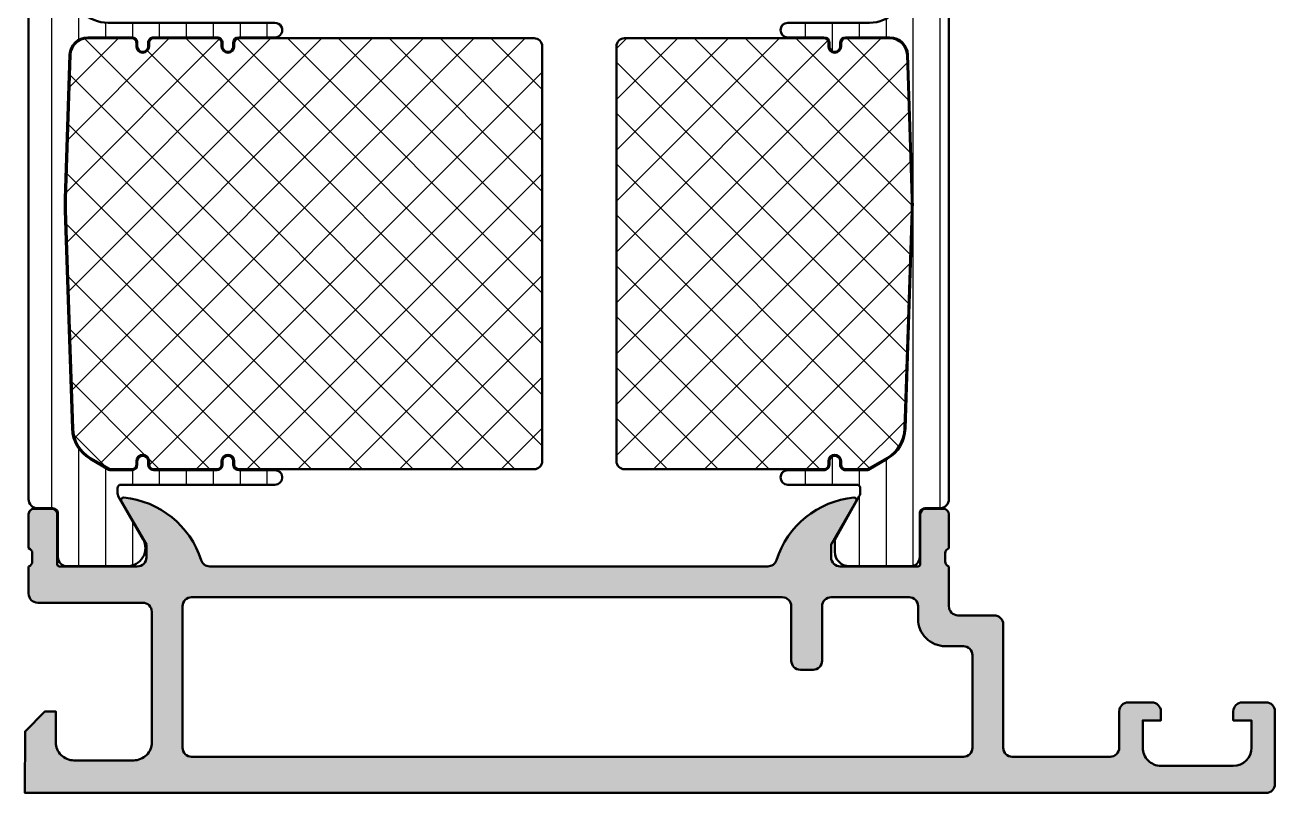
# Model space of a CAD drawing. Extents: x 0 to 69, y 0 to 75.
# Drawn here: x 0 to 69, y 0 to 42.4 of the extents above; entities that cross this region are included whole.
import ezdxf

# ---------------------------------------------------------------- set-up
doc = ezdxf.new("R2010")
doc.units = 0
for name, color, linetype, lineweight in [('0S-Alu contour', 7, 'Continuous', 50), ('0S-Alu hatch', 252, 'Continuous', 25), ('0S-Plastic contour', 254, 'Continuous', 50), ('0S-Plastic hatch', 253, 'Continuous', 25), ('0S-PT contour', 91, 'Continuous', 50), ('0S-PT hatch', 103, 'Continuous', 25)]:
    doc.layers.add(name, color=color, linetype=linetype, lineweight=lineweight)
pattern_1 = [(90, (0, 0), (-1.4859, 0), [])]
pattern_2 = [(135, (0, 0), (-1.403165018917055, -1.403165018917055), []), (225, (0, 0), (1.403165018917055, -1.403165018917055), [])]

# ---------------------------------------------------------------- blocks, each defined once
blk = doc.blocks.new('284167__3C049373_61AC_4934_AD2A_5902AD68F170___C91A66F4_90CA_4CFE_892F_2AD6D8AD9C02_')
at = {"layer": '0S-Plastic hatch'}
h = blk.add_hatch(dxfattribs=at)
h.set_pattern_fill('ANSI31', color=256, scale=0.4680000000000001, angle=45, style=0)
h.set_pattern_definition(pattern_1)
edge = h.paths.add_edge_path()
edge.add_line((0.2000045776371556, 48.79000299999975), (0.2000045776371838, 16.20999699999968))
edge.add_arc((0.700004577637184, 16.20999699999968), 0.5000000000000001, 180, 270.000000000008)
edge.add_line((0.700004577637254, 15.70999699999968), (1.520337250894727, 15.7099969999998))
edge.add_ellipse((1.520337250894727, 15.40999699999973), major_axis=(-0.3000000000000664, 0), ratio=1, start_angle=180, end_angle=270.0000000000001, ccw=False)
edge.add_line((1.820337250894795, 15.40999699999979), (1.820002621588628, 13.00999861706348))
edge.add_arc((2.319998599027314, 13.00999597743849), 0.4999959774456543, 179.9996975182267, 270.0003024811965)
edge.add_line((2.32000123865248, 12.5099999999998), (5.635163925468646, 12.5099999999998))
edge.add_arc((5.647041368548521, 13.50992946068472), 0.9999999999998763, 269.3194566383534, 389.9999965993499)
edge.add_line((6.513066802009121, 14.00992940928385), (5.166991860906831, 16.34139991764092))
edge.add_ellipse((5.600004577637201, 16.59139989194046), major_axis=(-0.4999999999999833, 0), ratio=1, start_angle=0, end_angle=29.99999659934292, ccw=False)
edge.add_line((5.100004577637219, 16.59139989194046), (5.100004577637189, 16.81001272907981))
edge.add_ellipse((5.300004577637164, 16.81001272907982), major_axis=(-0.1999999999999744, 0), ratio=1, start_angle=269.9999999999959, end_angle=360, ccw=False)
edge.add_line((5.300004577637178, 17.01001272907979), (13.80000457763721, 17.01001272907974))
edge.add_arc((13.80000457763722, 17.41001272907973), 0.3999999999999879, 269.999999999998, 449.9999999999979)
edge.add_line((13.80000457763723, 17.81001272907972), (11.80000457763729, 17.81001272907975))
edge.add_ellipse((11.8000045776373, 18.1100127290798), major_axis=(-0.3000000000000504, 0), ratio=1, start_angle=0, end_angle=89.99999999999773, ccw=False)
edge.add_line((11.50000457763725, 18.1100127290798), (11.50000457763717, 18.31001272907984))
edge.add_arc((11.2000045776372, 18.31001272907984), 0.2999999999999687, 0, 180)
edge.add_line((10.90000457763723, 18.31001272907984), (10.90000457763731, 18.11001272907994))
edge.add_ellipse((10.60000457763715, 18.11001272907986), major_axis=(-0.3000000000001677, 0), ratio=1, start_angle=90.0000000000133, end_angle=180, ccw=False)
edge.add_line((10.60000457763722, 17.81001272907969), (7.100004577637216, 17.81001272907978))
edge.add_ellipse((7.10000457763723, 18.1100127290798), major_axis=(-0.3000000000000256, 0), ratio=1, start_angle=0, end_angle=89.99999999999733, ccw=False)
edge.add_line((6.800004577637205, 18.1100127290798), (6.800004577637093, 18.31001272907984))
edge.add_arc((6.50000457763711, 18.31001272907984), 0.2999999999999829, 0, 180)
edge.add_line((6.200004577637127, 18.31001272907984), (6.200004577637212, 18.11001272907988))
edge.add_ellipse((5.900004577637186, 18.11001272907983), major_axis=(-0.3000000000000256, 0), ratio=1, start_angle=90.00000000000801, end_angle=180, ccw=False)
edge.add_line((5.900004577637228, 17.81001272907981), (4.73590296243678, 17.81001272907984))
edge.add_ellipse((4.735902962436801, 18.01001272871132), major_axis=(-0.1999999996314798, 0), ratio=1, start_angle=59.99999999999358, end_angle=89.99999999999392, ccw=False)
edge.add_line((4.635902962621042, 17.83680764827359), (3.599100479330315, 18.43540571210497))
edge.add_ellipse((4.59910031390134, 20.16745660626682), major_axis=(-1.999999992277227, 0), ratio=1, start_angle=1.7229977105125158, end_angle=60.00000534461259, ccw=False)
edge.add_line((2.600004577637219, 20.10732170492393), (2.205385147673249, 32.13201509160877))
edge.add_ellipse((12.20000457761251, 32.4600127290804), major_axis=(-9.999999999975326, 0), ratio=1, start_angle=-1.8796251589939743, end_angle=1.879625158997726, ccw=False)
edge.add_line((2.20538514767322, 32.78801036655142), (2.463159498991285, 40.72281249282709))
edge.add_ellipse((3.462621441987682, 40.69001272907989), major_axis=(-1.000000000000001, 0), ratio=1, start_angle=269.99999999999915, end_angle=358.12037484100546, ccw=False)
edge.add_line((3.462621441987697, 41.6900127290799), (5.900004577637237, 41.69001272907982))
edge.add_ellipse((5.900004577637244, 41.39001272907985), major_axis=(-0.2999999999999616, 0), ratio=1, start_angle=180, end_angle=270.00000000000136, ccw=False)
edge.add_line((6.200004577637209, 41.39001272907988), (6.200004577637185, 41.19001272907984))
edge.add_arc((6.500004577637167, 41.19001272907982), 0.2999999999999829, 180, 360)
edge.add_line((6.80000457763715, 41.19001272907981), (6.80000457763715, 41.39001272907981))
edge.add_ellipse((7.10000457763709, 41.39001272907982), major_axis=(-0.2999999999999403, 0), ratio=1, start_angle=269.9999999999971, end_angle=360, ccw=False)
edge.add_line((7.100004577637105, 41.69001272907976), (10.60000457763736, 41.69001272907983))
edge.add_ellipse((10.60000457763737, 41.3900127290799), major_axis=(-0.299999999999919, 0), ratio=1, start_angle=180, end_angle=270.0000000000017, ccw=False)
edge.add_line((10.90000457763729, 41.39001272907992), (10.9000045776372, 41.19001272907979))
edge.add_arc((11.2000045776372, 41.19001272907982), 0.2999999999999989, 180, 360)
edge.add_line((11.5000045776372, 41.19001272907984), (11.50000457763725, 41.39001272907982))
edge.add_ellipse((11.80000457763723, 41.39001272907985), major_axis=(-0.2999999999999829, 0), ratio=1, start_angle=270.0000000000048, end_angle=360, ccw=False)
edge.add_line((11.80000457763721, 41.69001272907983), (13.80000457763721, 41.69001272907982))
edge.add_arc((13.80000457763721, 42.0900127290798), 0.3999999999999844, 270, 450.0000000000002)
edge.add_line((13.80000457763721, 42.49001272907978), (4.587865989936871, 42.49001272907974))
edge.add_ellipse((4.58786598993684, 44.49001272907976), major_axis=(-2.000000000000021, 0), ratio=1, start_angle=-1.8796251589948838, end_angle=90.0000000000008, ccw=False)
edge.add_line((2.588942103944028, 44.55561225657414), (2.600004577637161, 44.89270375323544))
edge.add_ellipse((4.599100321620618, 44.83256885166043), major_axis=(-2.000000000000051, 0), ratio=1, start_angle=299.9999946553889, end_angle=358.2770022894899, ccw=False)
edge.add_line((3.599100483188133, 46.5646197525104), (4.600004496853426, 47.1424918255763))
edge.add_arc((4.100004577637124, 48.00851727600126), 1.000000000000034, 299.9999946553925, 360)
edge.add_line((5.100004577637158, 48.00851727600129), (5.100004577637222, 48.40860010805913))
edge.add_ellipse((5.600004577637204, 48.40860010805906), major_axis=(-0.4999999999999823, 0), ratio=1, start_angle=330.00000340065606, end_angle=360, ccw=False)
edge.add_line((5.166991860906839, 48.6586000823586), (6.513066802009236, 50.9900705907157))
edge.add_arc((5.647041368548624, 51.49007053931486), 0.9999999999999021, 330.0000034006489, 450.6805433616455)
edge.add_line((5.635163925468765, 52.48999999999981), (2.32000123865236, 52.48999999999981))
edge.add_arc((2.319998599027201, 51.990004022561), 0.4999959774457751, 89.99969751880425, 180.0003024817733)
edge.add_line((1.820002621588393, 51.990001382936), (1.82033725089468, 49.59000299999976))
edge.add_ellipse((1.520337250894661, 49.59000299999977), major_axis=(-0.3000000000000196, 0), ratio=1, start_angle=90.00000000001342, end_angle=180, ccw=False)
edge.add_line((1.520337250894731, 49.29000299999975), (0.7000045776371513, 49.29000299999975))
edge.add_arc((0.7000045776371533, 48.79000299999975), 0.5, 90.00000000000021, 180)
at = {"layer": '0S-Plastic contour', "color": 7}
for points in [[(5.635163925468765, 52.48999999999981), (2.32000123865236, 52.48999999999981)], [(1.820002621588393, 51.990001382936), (1.82033725089468, 49.59000299999976)], [(5.166991860906839, 48.6586000823586), (6.513066802009236, 50.9900705907157)], [(1.520337250894731, 49.29000299999975), (0.7000045776371513, 49.29000299999975)], [(0.2000045776371556, 48.79000299999975), (0.2000045776371838, 16.20999699999968)], [(5.100004577637158, 48.00851727600129), (5.100004577637222, 48.40860010805913)], [(3.599100483188133, 46.5646197525104), (4.600004496853426, 47.1424918255763)], [(2.588942103944028, 44.55561225657414), (2.600004577637161, 44.89270375323544)], [(13.80000457763721, 42.49001272907978), (4.587865989936871, 42.49001272907974)], [(3.462621441987697, 41.6900127290799), (5.900004577637237, 41.69001272907982)], [(7.100004577637105, 41.69001272907976), (10.60000457763736, 41.69001272907983)], [(11.80000457763721, 41.69001272907983), (13.80000457763721, 41.69001272907982)], [(2.20538514767322, 32.78801036655142), (2.463159498991285, 40.72281249282709)], [(6.200004577637209, 41.39001272907988), (6.200004577637185, 41.19001272907984)], [(6.80000457763715, 41.19001272907981), (6.80000457763715, 41.39001272907981)], [(10.90000457763729, 41.39001272907992), (10.9000045776372, 41.19001272907979)], [(11.5000045776372, 41.19001272907984), (11.50000457763725, 41.39001272907982)], [(2.600004577637219, 20.10732170492393), (2.205385147673249, 32.13201509160877)], [(4.635902962621042, 17.83680764827359), (3.599100479330315, 18.43540571210497)], [(6.200004577637127, 18.31001272907984), (6.200004577637212, 18.11001272907988)], [(6.800004577637205, 18.1100127290798), (6.800004577637093, 18.31001272907984)], [(10.90000457763723, 18.31001272907984), (10.90000457763731, 18.11001272907994)], [(11.50000457763725, 18.1100127290798), (11.50000457763717, 18.31001272907984)], [(5.900004577637228, 17.81001272907981), (4.73590296243678, 17.81001272907984)], [(10.60000457763722, 17.81001272907969), (7.100004577637216, 17.81001272907978)], [(13.80000457763723, 17.81001272907972), (11.80000457763729, 17.81001272907975)], [(5.100004577637219, 16.59139989194046), (5.100004577637189, 16.81001272907981)], [(5.300004577637178, 17.01001272907979), (13.80000457763721, 17.01001272907974)], [(6.513066802009121, 14.00992940928385), (5.166991860906831, 16.34139991764092)], [(0.700004577637254, 15.70999699999968), (1.520337250894727, 15.7099969999998)], [(1.820337250894795, 15.40999699999979), (1.820002621588628, 13.00999861706348)], [(2.32000123865248, 12.5099999999998), (5.635163925468646, 12.5099999999998)]]:
    blk.add_lwpolyline(points, dxfattribs=at)
for centre, radius, start, end in [((2.319998599027201, 51.990004022561), 0.4999959774457751, 89.99969751880425, 180.0003024817733), ((5.647041368548624, 51.49007053931486), 0.9999999999999021, 330.0000034006489, 90.68054336164558), ((0.7000045776371533, 48.79000299999975), 0.5, 90.00000000000021, 180), ((4.100004577637124, 48.00851727600126), 1.000000000000034, 299.9999946553925, 0), ((13.80000457763721, 42.0900127290798), 0.3999999999999844, 270, 90.00000000000026), ((6.500004577637167, 41.19001272907982), 0.2999999999999829, 180, 0), ((11.2000045776372, 41.19001272907982), 0.2999999999999989, 180, 0), ((6.50000457763711, 18.31001272907984), 0.2999999999999829, 0, 180), ((11.2000045776372, 18.31001272907984), 0.2999999999999687, 0, 180), ((13.80000457763722, 17.41001272907973), 0.3999999999999879, 269.999999999998, 89.99999999999797), ((0.700004577637184, 16.20999699999968), 0.5000000000000001, 180, 270.000000000008), ((5.647041368548521, 13.50992946068472), 0.9999999999998763, 269.3194566383534, 29.9999965993499), ((2.319998599027314, 13.00999597743849), 0.4999959774456543, 179.9996975182267, 270.0003024811965)]:
    blk.add_arc(centre, radius, start, end, dxfattribs=at)
at = {"layer": '0S-Plastic contour', "color": 7, "extrusion": (0, 0, -1)}
for centre, radius, start, end in [((-1.520337250894661, 49.59000299999977), 0.3000000000000196, 180, 269.9999999999866), ((-5.600004577637204, 48.40860010805906), 0.4999999999999823, 0, 29.99999659934392), ((-4.599100321620618, 44.83256885166043), 2.000000000000051, 1.722997710510139, 60.00000534461111), ((-4.58786598993684, 44.49001272907976), 2.000000000000021, 269.9999999999992, 1.879625158994947), ((-3.462621441987682, 40.69001272907989), 1.000000000000001, 1.879625158994559, 90.00000000000087), ((-5.900004577637244, 41.39001272907985), 0.2999999999999616, 89.99999999999864, 180), ((-7.10000457763709, 41.39001272907982), 0.2999999999999403, 0, 90.00000000000288), ((-10.60000457763737, 41.3900127290799), 0.299999999999919, 89.99999999999831, 180), ((-11.80000457763723, 41.39001272907985), 0.2999999999999829, 0, 89.99999999999525), ((-12.20000457761251, 32.4600127290804), 9.999999999975326, 358.1203748410023, 1.879625158993977), ((-4.59910031390134, 20.16745660626682), 1.999999992277227, 299.9999946553874, 358.2770022894875), ((-5.900004577637186, 18.11001272907983), 0.3000000000000256, 180, 269.999999999992), ((-7.10000457763723, 18.1100127290798), 0.3000000000000256, 270.0000000000027, 0), ((-10.60000457763715, 18.11001272907986), 0.3000000000001677, 180, 269.9999999999867), ((-11.8000045776373, 18.1100127290798), 0.3000000000000504, 270.0000000000023, 0), ((-4.735902962436801, 18.01001272871132), 0.1999999996314798, 270.0000000000061, 300.0000000000064), ((-5.300004577637164, 16.81001272907982), 0.1999999999999744, 0, 90.00000000000406), ((-5.600004577637201, 16.59139989194046), 0.4999999999999833, 330.0000034006571, 0), ((-1.520337250894727, 15.40999699999973), 0.3000000000000664, 89.99999999999987, 180)]:
    blk.add_arc(centre, radius, start, end, dxfattribs=at)
blk = doc.blocks.new('284167__F318C2E2_E092_4D3B_97AC_A790A13AD1BC___90CBD016_C0DB_44B7_853C_6394FDBAF45C_')
at = {"layer": '0S-Plastic hatch'}
h = blk.add_hatch(dxfattribs=at)
h.set_pattern_fill('ANSI31', color=256, scale=0.4680000000000001, angle=45, style=0)
h.set_pattern_definition(pattern_1)
edge = h.paths.add_edge_path()
edge.add_line((50.99996185528681, 48.79002845815957), (50.99996185528674, 16.20999699999967))
edge.add_ellipse((50.4999618552868, 16.20999699999966), major_axis=(-0.4999999999999361, 0), ratio=1, start_angle=89.99999999999591, end_angle=180, ccw=False)
edge.add_line((50.49996185528677, 15.70999699999973), (49.68963052482298, 15.70999699999975))
edge.add_arc((49.68963052482298, 15.40999699999975), 0.3, 89.99999999999864, 180.0079246230968)
edge.add_line((49.38963052769246, 15.4099555067704), (49.38996245605103, 13.01008188446196))
edge.add_ellipse((48.88996246083351, 13.0100127290797), major_axis=(-0.4999999999999886, 0), ratio=1, start_angle=90.0000000000008, end_angle=180.0079246230969, ccw=False)
edge.add_line((48.88996246083351, 12.51001272907972), (45.49996185528681, 12.51001272907966))
edge.add_ellipse((45.49996185528683, 13.31001272907971), major_axis=(-0.8000000000000576, 0), ratio=1, start_angle=0, end_angle=89.99999999999852, ccw=False)
edge.add_line((44.69996185528677, 13.31001272907971), (44.69996185528674, 13.96001272907979))
edge.add_line((44.69996185528674, 13.96001272907979), (46.04727170879267, 16.37258356831021))
edge.add_arc((45.60996185477887, 16.61498837867966), 0.5000000005078241, 330.9999999999887, 360)
edge.add_line((46.10996185528669, 16.61498837867956), (46.10996185528676, 16.81001272907978))
edge.add_arc((45.9099618552868, 16.81001272907978), 0.1999999999999602, 0, 90.00000000000813)
edge.add_line((45.90996185528676, 17.01001272907974), (42.09996185528675, 17.01001272907968))
edge.add_ellipse((42.09996185528673, 17.41001272907969), major_axis=(-0.4000000000000057, 0), ratio=1, start_angle=-89.99999999999801, end_angle=90.00000000000199, ccw=False)
edge.add_line((42.09996185528675, 17.81001272907969), (44.09996185528675, 17.81001272907972))
edge.add_arc((44.09996185528679, 18.1100127290797), 0.3000000000000043, 269.9999999999919, 360)
edge.add_line((44.3999618552868, 18.1100127290797), (44.39996185528679, 18.31001272907975))
edge.add_ellipse((44.6999618552868, 18.31001272907976), major_axis=(-0.3000000000000114, 0), ratio=1, start_angle=180, end_angle=360, ccw=False)
edge.add_line((44.99996185528681, 18.31001272907975), (44.99996185528675, 18.1100127290797))
edge.add_arc((45.29996185528673, 18.11001272907973), 0.2999999999999829, 180, 270.0000000000054)
edge.add_line((45.29996185528676, 17.81001272907975), (46.46406347048705, 17.81001272907975))
edge.add_arc((46.46406347048703, 18.01001272871123), 0.1999999996314743, 270.0000000000041, 300.0000000000043)
edge.add_line((46.56406347030278, 17.8368076482735), (47.60086595359365, 18.43540571210497))
edge.add_arc((46.60086611902261, 20.16745660626679), 1.99999999227721, 299.9999946553879, 358.2770022894884)
edge.add_line((48.59996185528672, 20.10732170492393), (48.99458128525068, 32.13201509160767))
edge.add_arc((38.99996185528499, 32.46001272908028), 10.00000000000177, 358.1203748410016, 361.8796251589934)
edge.add_line((48.99458128525072, 32.78801036655202), (48.73680693393268, 40.72281249282701))
edge.add_arc((47.73734499093627, 40.69001272907978), 1.000000000000027, 1.87962515899611, 90.0000000000016)
edge.add_line((47.73734499093623, 41.69001272907982), (45.29996185528671, 41.69001272907975))
edge.add_arc((45.29996185528671, 41.39001272907981), 0.2999999999999545, 90, 180)
edge.add_line((44.99996185528675, 41.39001272907981), (44.99996185528675, 41.19001272907976))
edge.add_ellipse((44.69996185528677, 41.19001272907975), major_axis=(-0.2999999999999829, 0), ratio=1, start_angle=0, end_angle=180, ccw=False)
edge.add_line((44.39996185528679, 41.19001272907975), (44.39996185528679, 41.39001272907974))
edge.add_arc((44.09996185528682, 41.39001272907976), 0.2999999999999687, 0, 89.99999999999729)
edge.add_line((44.09996185528683, 41.69001272907973), (42.09996185528675, 41.69001272907977))
edge.add_ellipse((42.09996185528674, 42.09001272907975), major_axis=(-0.3999999999999772, 0), ratio=1, start_angle=-89.99999999999898, end_angle=90.00000000000102, ccw=False)
edge.add_line((42.09996185528675, 42.49001272907973), (46.61210044298712, 42.49001272907967))
edge.add_arc((46.61210044298712, 44.49001272907966), 1.999999999999992, 270, 361.8796251589957)
edge.add_line((48.61102432897991, 44.55561225657408), (48.59996185528675, 44.89270375323545))
edge.add_arc((46.6008661113033, 44.83256885166039), 2.000000000000035, 1.722997710511408, 60.00000534461239)
edge.add_line((47.60086594973574, 46.56461975251037), (46.6099619360706, 47.14249182557621))
edge.add_ellipse((47.1099618552868, 48.00851727600122), major_axis=(-1.000000000000017, 0), ratio=1, start_angle=0, end_angle=60.000005344614124, ccw=False)
edge.add_line((46.10996185528677, 48.00851727600123), (46.10996185528672, 48.38503707957972))
edge.add_arc((45.60996185516514, 48.38503707957975), 0.5000000001215765, 0, 28.99999999999719)
edge.add_line((46.04727170884118, 48.62744188976183), (44.69996185528671, 51.04001272907986))
edge.add_line((44.69996185528671, 51.04001272907986), (44.69996185528674, 51.69001272907976))
edge.add_ellipse((45.49996185528669, 51.69001272907971), major_axis=(-0.7999999999999546, 0), ratio=1, start_angle=269.99999999999795, end_angle=360, ccw=False)
edge.add_line((45.49996185528672, 52.49001272907968), (48.88996246561596, 52.4900127290797))
edge.add_ellipse((48.88996246561596, 51.99001272907969), major_axis=(-0.5000000000000142, 0), ratio=1, start_angle=179.9920752627074, end_angle=269.9999999999992, ccw=False)
edge.add_line((49.38996246083337, 51.98994357270104), (49.38963052769254, 49.59006995198676))
edge.add_arc((49.68963052482298, 49.59002845815957), 0.2999999999999999, 179.9920752627072, 270)
edge.add_line((49.68963052482298, 49.29002845815958), (50.49996185528681, 49.29002845815958))
edge.add_ellipse((50.49996185528681, 48.79002845815957), major_axis=(-0.5, 0), ratio=1, start_angle=180, end_angle=270, ccw=False)
at = {"layer": '0S-Plastic contour', "color": 7}
for points in [[(45.49996185528672, 52.49001272907968), (48.88996246561596, 52.4900127290797)], [(49.38996246083337, 51.98994357270104), (49.38963052769254, 49.59006995198676)], [(46.04727170884118, 48.62744188976183), (44.69996185528671, 51.04001272907986), (44.69996185528674, 51.69001272907976)], [(49.68963052482298, 49.29002845815958), (50.49996185528681, 49.29002845815958)], [(46.10996185528677, 48.00851727600123), (46.10996185528672, 48.38503707957972)], [(50.99996185528681, 48.79002845815957), (50.99996185528674, 16.20999699999967)], [(47.60086594973574, 46.56461975251037), (46.6099619360706, 47.14249182557621)], [(48.61102432897991, 44.55561225657408), (48.59996185528675, 44.89270375323545)], [(42.09996185528675, 42.49001272907973), (46.61210044298712, 42.49001272907967)], [(44.09996185528683, 41.69001272907973), (42.09996185528675, 41.69001272907977)], [(47.73734499093623, 41.69001272907982), (45.29996185528671, 41.69001272907975)], [(44.39996185528679, 41.19001272907975), (44.39996185528679, 41.39001272907974)], [(44.99996185528675, 41.39001272907981), (44.99996185528675, 41.19001272907976)], [(48.99458128525072, 32.78801036655202), (48.73680693393268, 40.72281249282701)], [(48.59996185528672, 20.10732170492393), (48.99458128525068, 32.13201509160767)], [(44.3999618552868, 18.1100127290797), (44.39996185528679, 18.31001272907975)], [(44.99996185528681, 18.31001272907975), (44.99996185528675, 18.1100127290797)], [(46.56406347030278, 17.8368076482735), (47.60086595359365, 18.43540571210497)], [(42.09996185528675, 17.81001272907969), (44.09996185528675, 17.81001272907972)], [(45.29996185528676, 17.81001272907975), (46.46406347048705, 17.81001272907975)], [(45.90996185528676, 17.01001272907974), (42.09996185528675, 17.01001272907968)], [(46.10996185528669, 16.61498837867956), (46.10996185528676, 16.81001272907978)], [(44.69996185528677, 13.31001272907971), (44.69996185528674, 13.96001272907979), (46.04727170879267, 16.37258356831021)], [(49.38963052769246, 15.4099555067704), (49.38996245605103, 13.01008188446196)], [(50.49996185528677, 15.70999699999973), (49.68963052482298, 15.70999699999975)], [(48.88996246083351, 12.51001272907972), (45.49996185528681, 12.51001272907966)]]:
    blk.add_lwpolyline(points, dxfattribs=at)
at = {"layer": '0S-Plastic contour', "color": 7, "extrusion": (0, 0, -1)}
for centre, radius, start, end in [((-45.49996185528669, 51.69001272907971), 0.7999999999999546, 0, 90.00000000000205), ((-48.88996246561596, 51.99001272907969), 0.5000000000000142, 90.00000000000081, 180.0079247372927), ((-50.49996185528681, 48.79002845815957), 0.5, 90, 180), ((-47.1099618552868, 48.00851727600122), 1.000000000000017, 299.999994655386, 0), ((-42.09996185528674, 42.09001272907975), 0.3999999999999772, 269.999999999999, 89.99999999999898), ((-44.69996185528677, 41.19001272907975), 0.2999999999999829, 180, 0), ((-44.6999618552868, 18.31001272907976), 0.3000000000000114, 0, 180), ((-42.09996185528673, 17.41001272907969), 0.4000000000000057, 269.999999999998, 89.99999999999797), ((-50.4999618552868, 16.20999699999966), 0.4999999999999361, 180, 270.0000000000041), ((-45.49996185528683, 13.31001272907971), 0.8000000000000576, 270.0000000000015, 0), ((-48.88996246083351, 13.0100127290797), 0.4999999999999886, 179.9920753769031, 269.9999999999992)]:
    blk.add_arc(centre, radius, start, end, dxfattribs=at)
at = {"layer": '0S-Plastic contour', "color": 7}
for centre, radius, start, end in [((49.68963052482298, 49.59002845815957), 0.2999999999999999, 179.9920752627072, 270), ((45.60996185516514, 48.38503707957975), 0.5000000001215765, 0, 28.99999999999719), ((46.6008661113033, 44.83256885166039), 2.000000000000035, 1.722997710511408, 60.00000534461239), ((46.61210044298712, 44.49001272907966), 1.999999999999992, 270, 1.879625158995722), ((44.09996185528682, 41.39001272907976), 0.2999999999999687, 0, 89.99999999999729), ((45.29996185528671, 41.39001272907981), 0.2999999999999545, 90, 180), ((47.73734499093627, 40.69001272907978), 1.000000000000027, 1.87962515899611, 90.0000000000016), ((38.99996185528499, 32.46001272908028), 10.00000000000177, 358.1203748410016, 1.879625158993395), ((46.60086611902261, 20.16745660626679), 1.99999999227721, 299.9999946553879, 358.2770022894884), ((44.09996185528679, 18.1100127290797), 0.3000000000000043, 269.9999999999919, 0), ((45.29996185528673, 18.11001272907973), 0.2999999999999829, 180, 270.0000000000054), ((46.46406347048703, 18.01001272871123), 0.1999999996314743, 270.0000000000041, 300.0000000000043), ((45.9099618552868, 16.81001272907978), 0.1999999999999602, 0, 90.00000000000813), ((45.60996185477887, 16.61498837867966), 0.5000000005078241, 330.9999999999887, 0), ((49.68963052482298, 15.40999699999975), 0.3, 89.99999999999864, 180.0079246230968)]:
    blk.add_arc(centre, radius, start, end, dxfattribs=at)
blk = doc.blocks.new('376570__754C6797_3AC1_49F8_83B8_34D552EDBEBE_')
at = {"layer": '0S-PT hatch'}
h = blk.add_hatch(dxfattribs=at)
h.set_pattern_fill('ANSI37', color=256, scale=0.625, angle=90, style=0)
h.set_pattern_definition(pattern_2)
edge = h.paths.add_edge_path()
edge.add_line((32.6499618552868, 41.19001272907975), (32.64996185528678, 18.31001272907974))
edge.add_arc((33.09996185528677, 18.31001272907974), 0.4499999999999851, 180, 270)
edge.add_line((33.09996185528677, 17.86001272907975), (44.09996185528677, 17.86001272907969))
edge.add_arc((44.09996185528673, 18.11001272907969), 0.25, 270.0000000000081, 360)
edge.add_line((44.34996185528674, 18.11001272907961), (44.34996185528682, 18.31001272907986))
edge.add_ellipse((44.69996185528681, 18.31001272907976), major_axis=(-0.3499999999999943, 0), ratio=1, start_angle=180, end_angle=360, ccw=False)
edge.add_line((45.04996185528681, 18.31001272907965), (45.04996185528675, 18.11001272907982))
edge.add_arc((45.29996185528675, 18.11001272907975), 0.2499999999999964, 180, 270)
edge.add_line((45.29996185528675, 17.86001272907975), (46.46406347048706, 17.86001272907975))
edge.add_arc((46.46406347048707, 18.01001272871112), 0.1499999996313661, 269.9999999999973, 299.9999946536885)
edge.add_line((46.53906345818134, 17.8801089114644), (47.57586595758285, 18.47870698459736))
edge.add_arc((46.60086611902261, 20.16745660626678), 1.949999992277207, 299.9999946536919, 358.2789976252668)
edge.add_line((48.54998650235867, 20.10889295589405), (48.94460818810088, 32.13365507979544))
edge.add_arc((38.99970993400984, 32.46001277071249), 9.95025178709784, 358.1204221813712, 361.879672499462)
edge.add_line((48.94460764878374, 32.78638689549665), (48.68683383678273, 40.72117250464384))
edge.add_arc((47.73734499093626, 40.6900127290798), 0.9500000000000312, 1.879625159248617, 90.00000000000216)
edge.add_line((47.73734499093622, 41.64001272907984), (45.29996185528669, 41.64001272907974))
edge.add_arc((45.29996185528669, 41.39001272907981), 0.249999999999936, 90, 180)
edge.add_line((45.04996185528675, 41.39001272907981), (45.04996185528675, 41.19001272907976))
edge.add_ellipse((44.69996185528677, 41.19001272907976), major_axis=(-0.3499999999999801, 0), ratio=1, start_angle=0, end_angle=180, ccw=False)
edge.add_line((44.34996185528679, 41.19001272907976), (44.3499618552868, 41.39001272907977))
edge.add_arc((44.09996185528683, 41.39001272907978), 0.2499999999999574, 0, 90.0000000000016)
edge.add_line((44.09996185528682, 41.64001272907973), (33.09996185528682, 41.64001272907976))
edge.add_arc((33.09996185528682, 41.19001272907975), 0.4500000000000171, 90, 180)
at = {"layer": '0S-PT contour', "color": 7}
for points in [[(44.09996185528682, 41.64001272907973), (33.09996185528682, 41.64001272907976)], [(47.73734499093622, 41.64001272907984), (45.29996185528669, 41.64001272907974)], [(32.6499618552868, 41.19001272907975), (32.64996185528678, 18.31001272907974)], [(44.34996185528679, 41.19001272907976), (44.3499618552868, 41.39001272907977)], [(45.04996185528675, 41.39001272907981), (45.04996185528675, 41.19001272907976)], [(48.94460764878374, 32.78638689549665), (48.68683383678273, 40.72117250464384)], [(48.54998650235867, 20.10889295589405), (48.94460818810088, 32.13365507979544)], [(44.34996185528674, 18.11001272907961), (44.34996185528682, 18.31001272907986)], [(45.04996185528681, 18.31001272907965), (45.04996185528675, 18.11001272907982)], [(46.53906345818134, 17.8801089114644), (47.57586595758285, 18.47870698459736)], [(33.09996185528677, 17.86001272907975), (44.09996185528677, 17.86001272907969)], [(45.29996185528675, 17.86001272907975), (46.46406347048706, 17.86001272907975)]]:
    blk.add_lwpolyline(points, dxfattribs=at)
for centre, radius, start, end in [((33.09996185528682, 41.19001272907975), 0.4500000000000171, 90, 180), ((44.09996185528683, 41.39001272907978), 0.2499999999999574, 0, 90.0000000000016), ((45.29996185528669, 41.39001272907981), 0.249999999999936, 90, 180), ((47.73734499093626, 40.6900127290798), 0.9500000000000312, 1.879625159248617, 90.00000000000216), ((38.99970993400984, 32.46001277071249), 9.95025178709784, 358.1204221813712, 1.879672499461979), ((46.60086611902261, 20.16745660626678), 1.949999992277207, 299.9999946536919, 358.2789976252668), ((33.09996185528677, 18.31001272907974), 0.4499999999999851, 180, 270), ((44.09996185528673, 18.11001272907969), 0.25, 270.0000000000081, 0), ((45.29996185528675, 18.11001272907975), 0.2499999999999964, 180, 270), ((46.46406347048707, 18.01001272871112), 0.1499999996313661, 269.9999999999973, 299.9999946536885)]:
    blk.add_arc(centre, radius, start, end, dxfattribs=at)
at = {"layer": '0S-PT contour', "color": 7, "extrusion": (0, 0, -1)}
for centre, radius, start, end in [((-44.69996185528677, 41.19001272907976), 0.3499999999999801, 180, 0), ((-44.69996185528681, 18.31001272907976), 0.3499999999999943, 0, 180)]:
    blk.add_arc(centre, radius, start, end, dxfattribs=at)
blk = doc.blocks.new('376570__9AF95A0E_9B73_44ED_8DE3_607C83588EDC_')
at = {"layer": '0S-PT hatch'}
h = blk.add_hatch(dxfattribs=at)
h.set_pattern_fill('ANSI37', color=256, scale=0.625, angle=90, style=0)
h.set_pattern_definition(pattern_2)
edge = h.paths.add_edge_path()
edge.add_ellipse((28.10000457763715, 41.1900127290798), major_axis=(-0.45000000000001, 0), ratio=1, start_angle=180, end_angle=270.0000000000018, ccw=False)
edge.add_line((28.55000457763717, 41.19001272907978), (28.55000457763719, 18.3100127290798))
edge.add_ellipse((28.10000457763722, 18.31001272907978), major_axis=(-0.4499999999999745, 0), ratio=1, start_angle=90.00000000000051, end_angle=180, ccw=False)
edge.add_line((28.10000457763722, 17.86001272907981), (11.80000457763718, 17.86001272907975))
edge.add_ellipse((11.8000045776372, 18.11001272907976), major_axis=(-0.2500000000000071, 0), ratio=1, start_angle=0, end_angle=89.99999999999471, ccw=False)
edge.add_line((11.55000457763719, 18.11001272907975), (11.55000457763716, 18.31001272907981))
edge.add_arc((11.20000457763714, 18.31001272907979), 0.3500000000000263, 0, 180)
edge.add_line((10.85000457763711, 18.31001272907979), (10.85000457763723, 18.11001272907979))
edge.add_ellipse((10.60000457763716, 18.11001272907982), major_axis=(-0.250000000000071, 0), ratio=1, start_angle=89.99999999999432, end_angle=180, ccw=False)
edge.add_line((10.60000457763713, 17.86001272907975), (7.100004577637165, 17.86001272907975))
edge.add_ellipse((7.100004577637188, 18.11001272907979), major_axis=(-0.2500000000000391, 0), ratio=1, start_angle=0, end_angle=89.99999999999471, ccw=False)
edge.add_line((6.850004577637149, 18.11001272907979), (6.850004577637178, 18.31001272907981))
edge.add_arc((6.500004577637152, 18.31001272907979), 0.3500000000000254, 0, 180)
edge.add_line((6.150004577637127, 18.31001272907979), (6.150004577637241, 18.1100127290798))
edge.add_ellipse((5.900004577637194, 18.11001272907985), major_axis=(-0.2500000000000471, 0), ratio=1, start_angle=89.99999999998857, end_angle=180, ccw=False)
edge.add_line((5.900004577637144, 17.86001272907981), (4.735902962436868, 17.86001272907981))
edge.add_ellipse((4.735902964769659, 18.01001273741711), major_axis=(-0.1500000083372975, 0), ratio=1, start_angle=59.99999910894479, end_angle=89.99999910893928, ccw=False)
edge.add_line((4.660902958580766, 17.88010892079552), (3.624100475291012, 18.47870698462625))
edge.add_ellipse((4.599100313901333, 20.16745660626673), major_axis=(-1.949999992277185, 0), ratio=1, start_angle=1.7210023746736738, end_angle=60.00000534460838, ccw=False)
edge.add_line((2.649979930565226, 20.10889295589603), (2.255358244823099, 32.1336550797956))
edge.add_ellipse((12.20025649889991, 32.46001277071356), major_axis=(-9.950251787083644, 0), ratio=1, start_angle=-1.8796724993542853, end_angle=1.8795778186369034, ccw=False)
edge.add_line((2.255358784139584, 32.78638689547854), (2.513132596141018, 40.72117250463966))
edge.add_ellipse((3.462621441987651, 40.6900127290798), major_axis=(-0.9500000000000595, 0), ratio=1, start_angle=269.99999999999864, end_angle=358.12037484100387, ccw=False)
edge.add_line((3.462621441987674, 41.64001272907986), (5.900004577637175, 41.64001272907982))
edge.add_ellipse((5.900004577637184, 41.39001272907981), major_axis=(-0.25, 0), ratio=1, start_angle=180, end_angle=270.00000000000205, ccw=False)
edge.add_line((6.150004577637184, 41.39001272907983), (6.150004577637184, 41.1900127290798))
edge.add_arc((6.500004577637167, 41.19001272907981), 0.3499999999999828, 180, 360)
edge.add_line((6.850004577637149, 41.19001272907982), (6.850004577637149, 41.39001272907979))
edge.add_ellipse((7.100004577637126, 41.39001272907981), major_axis=(-0.2499999999999769, 0), ratio=1, start_angle=269.9999999999986, end_angle=360, ccw=False)
edge.add_line((7.100004577637132, 41.64001272907979), (10.60000457763725, 41.6400127290798))
edge.add_ellipse((10.60000457763725, 41.39001272907982), major_axis=(-0.2499999999999787, 0), ratio=1, start_angle=180, end_angle=270.0000000000008, ccw=False)
edge.add_line((10.85000457763723, 41.39001272907985), (10.8500045776372, 41.19001272907982))
edge.add_arc((11.20000457763718, 41.19001272907981), 0.3499999999999837, 180, 360)
edge.add_line((11.55000457763717, 41.19001272907979), (11.5500045776372, 41.39001272907985))
edge.add_ellipse((11.80000457763713, 41.39001272907987), major_axis=(-0.2499999999999343, 0), ratio=1, start_angle=270.00000000000165, end_angle=360, ccw=False)
edge.add_line((11.80000457763712, 41.6400127290798), (28.10000457763714, 41.64001272907981))
at = {"layer": '0S-PT contour', "color": 7}
for points in [[(3.462621441987674, 41.64001272907986), (5.900004577637175, 41.64001272907982)], [(7.100004577637132, 41.64001272907979), (10.60000457763725, 41.6400127290798)], [(11.80000457763712, 41.6400127290798), (28.10000457763714, 41.64001272907981)], [(2.255358784139584, 32.78638689547854), (2.513132596141018, 40.72117250463966)], [(6.150004577637184, 41.39001272907983), (6.150004577637184, 41.1900127290798)], [(6.850004577637149, 41.19001272907982), (6.850004577637149, 41.39001272907979)], [(10.85000457763723, 41.39001272907985), (10.8500045776372, 41.19001272907982)], [(11.55000457763717, 41.19001272907979), (11.5500045776372, 41.39001272907985)], [(28.55000457763717, 41.19001272907978), (28.55000457763719, 18.3100127290798)], [(2.649979930565226, 20.10889295589603), (2.255358244823099, 32.1336550797956)], [(4.660902958580766, 17.88010892079552), (3.624100475291012, 18.47870698462625)], [(6.150004577637127, 18.31001272907979), (6.150004577637241, 18.1100127290798)], [(6.850004577637149, 18.11001272907979), (6.850004577637178, 18.31001272907981)], [(10.85000457763711, 18.31001272907979), (10.85000457763723, 18.11001272907979)], [(11.55000457763719, 18.11001272907975), (11.55000457763716, 18.31001272907981)], [(5.900004577637144, 17.86001272907981), (4.735902962436868, 17.86001272907981)], [(10.60000457763713, 17.86001272907975), (7.100004577637165, 17.86001272907975)], [(28.10000457763722, 17.86001272907981), (11.80000457763718, 17.86001272907975)]]:
    blk.add_lwpolyline(points, dxfattribs=at)
at = {"layer": '0S-PT contour', "color": 7, "extrusion": (0, 0, -1)}
for centre, radius, start, end in [((-3.462621441987651, 40.6900127290798), 0.9500000000000596, 1.87962515899611, 90.00000000000138), ((-5.900004577637184, 41.39001272907981), 0.25, 89.99999999999797, 180), ((-7.100004577637126, 41.39001272907981), 0.2499999999999769, 0, 90.00000000000142), ((-10.60000457763725, 41.39001272907982), 0.2499999999999787, 89.9999999999992, 180), ((-11.80000457763713, 41.39001272907987), 0.2499999999999343, 0, 89.99999999999837), ((-28.10000457763715, 41.1900127290798), 0.45000000000001, 89.9999999999982, 180), ((-12.20025649889991, 32.46001277071356), 9.950251787083644, 358.1204221813631, 1.879672499354347), ((-4.599100313901333, 20.16745660626673), 1.949999992277185, 299.9999946553916, 358.2789976253263), ((-5.900004577637194, 18.11001272907985), 0.2500000000000471, 180, 270.0000000000114), ((-7.100004577637188, 18.11001272907979), 0.2500000000000391, 270.0000000000053, 0), ((-10.60000457763716, 18.11001272907982), 0.250000000000071, 180, 270.0000000000057), ((-11.8000045776372, 18.11001272907976), 0.2500000000000071, 270.0000000000053, 0), ((-28.10000457763722, 18.31001272907978), 0.4499999999999745, 180, 269.9999999999995), ((-4.735902964769659, 18.01001273741711), 0.1500000083372975, 270.0000008910607, 300.0000008910552)]:
    blk.add_arc(centre, radius, start, end, dxfattribs=at)
at = {"layer": '0S-PT contour', "color": 7}
for centre, radius, start, end in [((6.500004577637167, 41.19001272907981), 0.3499999999999828, 180, 0), ((11.20000457763718, 41.19001272907981), 0.3499999999999837, 180, 0), ((6.500004577637152, 18.31001272907979), 0.3500000000000254, 0, 180), ((11.20000457763714, 18.31001272907979), 0.3500000000000263, 0, 180)]:
    blk.add_arc(centre, radius, start, end, dxfattribs=at)
blk = doc.blocks.new('376500__68EF8838_B6B3_4EC2_BBEF_42F2B56DDF4D_')
at = {"layer": '0S-Alu hatch'}
h = blk.add_hatch(color=256, dxfattribs=at)
edge = h.paths.add_edge_path()
edge.add_line((0.7000045776314902, 10.50000000000001), (6.499999999994801, 10.49999999999997))
edge.add_ellipse((6.499999999999867, 9.999999999999593), major_axis=(-0.5000000000003766, 0), ratio=1, start_angle=180, end_angle=270.00000000058054, ccw=False)
edge.add_line((7.000000000000245, 9.999999999999773), (7, 2.800003051757568))
edge.add_ellipse((6.000007629394666, 2.79999542236302), major_axis=(-0.9999923706344377, 0), ratio=1, start_angle=89.99956286395337, end_angle=180.0004371354419, ccw=False)
edge.add_line((5.999999999989581, 1.800003051757684), (2.700004577625804, 1.800003051757826))
edge.add_ellipse((2.699996948300445, 2.799987793027021), major_axis=(-0.9999847412982983, 0), ratio=1, start_angle=-0.0004371379432086542, end_angle=90.0004371348137, ccw=False)
edge.add_line((1.70001220703125, 2.799995422401253), (1.700012207031477, 4.499999999999672))
edge.add_line((1.700012207031477, 4.499999999999672), (1.100006103515398, 4.500000000000113))
edge.add_line((1.100006103515398, 4.500000000000113), (1.99e-13, 3.399993896483807))
edge.add_line((1.99e-13, 3.399993896483807), (0, 0))
edge.add_line((0, 0), (68.49998855590798, 0))
edge.add_arc((68.49997274145016, 0.5000158144580251), 0.5000158147081143, 270.0018121460572, 359.9981878538209)
edge.add_line((68.9999885559082, 0.4999999999998691), (68.99998855590843, 4.500000000000002))
edge.add_arc((68.49995803833043, 4.499969482421985), 0.500030518509263, 0.0034968434056635, 89.99650315719357)
edge.add_line((68.4999885559032, 4.999999999999982), (67.19997024535655, 4.999999999999886))
edge.add_arc((67.19995498540798, 4.500030514260042), 0.4999694859727243, 89.99825123197867, 180.0078688569125)
edge.add_line((66.69998550415036, 4.49996184972009), (66.69998550415083, 3.999999999999758))
edge.add_line((66.69998550415083, 3.999999999999758), (67.69998550415042, 3.999999999999885))
edge.add_line((67.69998550415042, 3.999999999999885), (67.69998550415106, 2.500000000000211))
edge.add_ellipse((66.6999540445102, 2.500031459640967), major_axis=(-1.00003146013569, 0), ratio=1, start_angle=90.00180244786179, end_angle=179.9981975521923, ccw=False)
edge.add_line((66.69998550414968, 1.500000000000112), (62.69998550414015, 1.4999999999999))
edge.add_ellipse((62.69998550415038, 2.500000000029432), major_axis=(-1.000000000029531, 0), ratio=1, start_angle=-0.0004371304394226172, end_angle=89.99999999941463, ccw=False)
edge.add_line((61.69998550414995, 2.500007629402821), (61.69998550415108, 3.999999999999886))
edge.add_line((61.69998550415108, 3.999999999999886), (62.69998550415039, 4.000000000000227))
edge.add_line((62.69998550415039, 4.000000000000227), (62.69998550415039, 4.500000000000227))
edge.add_arc((62.1999549865726, 4.499969482421981), 0.5000305185090568, 0.0034968434056635, 89.99650315719275)
edge.add_line((62.19998550414537, 4.999999999999772), (60.89998245239232, 5.000000000000012))
edge.add_arc((60.89999061434956, 4.499991838042801), 0.5000081620238271, 90.00093527613738, 179.999064723801)
edge.add_line((60.39998245239235, 4.500000000000349), (60.39998245239258, 2.500000000000566))
edge.add_ellipse((59.89995193481412, 2.500030517578787), major_axis=(-0.5000305185097247, 0), ratio=1, start_angle=90.00349684280889, end_angle=179.9965031565945, ccw=False)
edge.add_line((59.89998245238691, 2.000000000000325), (54.49998855590842, 2))
edge.add_ellipse((54.49999671786585, 2.500008161957612), major_axis=(-0.5000081620242294, 0), ratio=1, start_angle=0.0009352761990157887, end_angle=89.99906472384151, ccw=False)
edge.add_line((53.99998855590824, 2.500000000000118), (53.99998855590819, 9.300003051757924))
edge.add_arc((53.50000381446492, 9.300018310081505), 0.4999847416760943, 359.9982514715724, 450.0000000005781)
edge.add_line((53.50000381445988, 9.8000030517576), (51.49999618529799, 9.800003051757567))
edge.add_ellipse((51.49998092721236, 10.29998779349279), major_axis=(-0.4999847419680385, 0), ratio=1, start_angle=0.0008742896432067937, end_angle=90.00174850117719, ccw=False)
edge.add_line((50.99999618530254, 10.29998016410845), (50.99996185528675, 12.49999999999974))
edge.add_ellipse((51.07879830182979, 12.76752059199284), major_axis=(-0.2788950563274103, 0), ratio=1, start_angle=-1.1645893740987958, end_angle=73.58012358050792, ccw=False)
edge.add_line((50.79996085528676, 12.77318899999122), (50.79996085528676, 13.22678299999124))
edge.add_ellipse((51.07882895092994, 13.23244365946831), major_axis=(-0.2789255417371508, 0), ratio=1, start_angle=-73.5754054446437, end_angle=1.1628700728896888, ccw=False)
edge.add_line((50.99996185528676, 13.49998699999125), (50.99996185528677, 15.37999799999974))
edge.add_arc((50.69996185528676, 15.37999799999974), 0.3000000000000114, 0, 89.99999999999864)
edge.add_line((50.69996185528676, 15.67999799999975), (49.71998753624397, 15.67999799999975))
edge.add_arc((49.71998753624397, 15.37999799999975), 0.2999999999999971, 90.00000000000136, 180)
edge.add_line((49.41998753624398, 15.37999799999975), (49.41998753624396, 12.61999999999974))
edge.add_ellipse((49.29998753624424, 12.61999999999973), major_axis=(-0.1199999999997203, 0), ratio=1, start_angle=90.00000000001017, end_angle=180, ccw=False)
edge.add_line((49.29998753624425, 12.50000000000001), (44.99996948468131, 12.50000000000021))
edge.add_ellipse((44.99995916457075, 12.99998967988967), major_axis=(-0.4999896799959666, 0), ratio=1, start_angle=-0.0011826219716795094, end_angle=90.00118262196719, ccw=False)
edge.add_line((44.49996948468129, 12.99999999999999), (44.49996948468152, 13.69999694824254))
edge.add_line((44.49996948468152, 13.69999694824254), (45.88821411358775, 16.10452270507803))
edge.add_arc((45.761249400526, 16.16120419576159), 0.1390425465422919, 335.9423438028337, 455.6316827674501)
edge.add_arc((46.23827078011667, 11.32370918617868), 4.999999999999998, 95.6316827674494, 162.254952093714)
edge.add_ellipse((40.99993515736307, 13.00001451026507), major_axis=(-0.5000145123599165, 0), ratio=1, start_angle=90.0052448656075, end_angle=162.2549520937148, ccw=False)
edge.add_line((40.99998092877831, 12.50000000000011), (10.1999855041456, 12.49999999999987))
edge.add_ellipse((10.20003127556041, 13.00001451026469), major_axis=(-0.5000145123597842, 0), ratio=1, start_angle=17.745047906284185, end_angle=89.99475513444207, ccw=False)
edge.add_arc((4.961695652806881, 11.3237091861788), 4.999999999999909, 17.74504790628095, 84.36831723254674)
edge.add_arc((5.438717032397866, 16.16120419576149), 0.139042546542383, 84.36831723254726, 204.0576561970774)
edge.add_line((5.311752319335934, 16.10452270507809), (6.6999969482424, 13.6999969482424))
edge.add_line((6.6999969482424, 13.6999969482424), (6.699996948242187, 12.99999999999979))
edge.add_ellipse((6.200007268352451, 12.99998967988974), major_axis=(-0.4999896799962428, 0), ratio=1, start_angle=89.99881737801257, end_angle=180.0011826219717, ccw=False)
edge.add_line((6.19999694824172, 12.5), (1.899978896679667, 12.5))
edge.add_ellipse((1.899978896679665, 12.61999999999975), major_axis=(-0.1199999999997523, 0), ratio=1, start_angle=0, end_angle=90.00000000000068, ccw=False)
edge.add_line((1.779978896679913, 12.61999999999975), (1.779978896679914, 15.37999799999975))
edge.add_arc((1.47997889667992, 15.37999799999975), 0.2999999999999934, 0, 90.00000000000038)
edge.add_line((1.479978896679918, 15.67999799999974), (0.5000045776371284, 15.67999799999974))
edge.add_arc((0.5000045776371275, 15.37999799999974), 0.3000000000000043, 89.99999999999984, 180)
edge.add_line((0.2000045776371232, 15.37999799999974), (0.2000045776371237, 13.49998699999124))
edge.add_ellipse((0.1211374819939573, 13.2324436594683), major_axis=(-0.2789255417371487, 0), ratio=1, start_angle=178.8371299271139, end_angle=253.5754054446455, ccw=False)
edge.add_line((0.400005577637125, 13.22678299999124), (0.4000055776371242, 12.77318899999122))
edge.add_ellipse((0.1211681310941511, 12.76752059199285), major_axis=(-0.27889505632736, 0), ratio=1, start_angle=106.41987641949211, end_angle=181.1645893740972, ccw=False)
edge.add_line((0.2000045776371734, 12.4999999999998), (0.2000045776369462, 10.99999999998931))
edge.add_arc((0.7000045776367699, 10.99999999999983), 0.4999999999998237, 180, 269.9999999993949)
edge = h.paths.add_edge_path()
edge.add_line((8.700003051757903, 2.5), (8.700003051757449, 10.29999694824209))
edge.add_ellipse((9.200003581135434, 10.29999641886422), major_axis=(-0.5000005293782653, 0), ratio=1, start_angle=270.0000606621322, end_angle=359.99993933999826, ccw=False)
edge.add_line((9.200003051757903, 10.79999694824221), (41.79999313354506, 10.79999694824221))
edge.add_ellipse((41.79999677290166, 10.30000058759859), major_axis=(-0.4999963606568662, 0), ratio=1, start_angle=179.9995829571355, end_angle=270.0004170425829, ccw=False)
edge.add_line((42.29999313354528, 10.29999694824198), (42.29999313354528, 7.299996948252442))
edge.add_arc((42.80000839378955, 7.300012205867183), 0.5000152604770621, 180.0017483404038, 269.9938803366944)
edge.add_line((42.79995498802281, 6.79999694824221), (43.49999313353987, 6.799996948242323))
edge.add_arc((43.50002365345193, 7.299966432119079), 0.4999694848082789, 269.9965024622376, 360.0078688581167)
edge.add_line((43.9999931335451, 7.300035096669489), (43.9999931335451, 10.29999694823175))
edge.add_ellipse((44.49999313377796, 10.29999694824218), major_axis=(-0.500000000232859, 0), ratio=1, start_angle=269.9982514721755, end_angle=360, ccw=False)
edge.add_line((44.50000839256176, 10.79999694824221), (48.79999313353983, 10.79999694824221))
edge.add_ellipse((48.8000160220779, 10.30001983636759), major_axis=(-0.4999771123985255, 0), ratio=1, start_angle=179.9965027830656, end_angle=270.00262295332834, ccw=False)
edge.add_line((49.29999313354506, 10.29998931878947), (49.29999313354483, 9.599999999968873))
edge.add_arc((50.79998550446103, 9.599992370450565), 1.499992370935607, 179.9997085728981, 270.001457113838)
edge.add_line((50.80002365141808, 8.100000000000023), (51.79999313354006, 8.100000000000026))
edge.add_ellipse((51.8000083927999, 7.600015257625042), major_axis=(-0.4999847426078361, 0), ratio=1, start_angle=179.9965028364244, end_angle=270.0017486357341, ccw=False)
edge.add_line((52.29999313447638, 7.599984740046807), (52.29999313354506, 2.499999999999886))
edge.add_ellipse((51.79999313331212, 2.500000000000113), major_axis=(-0.5000000002329446, 0), ratio=1, start_angle=89.99825147096078, end_angle=180, ccw=False)
edge.add_line((51.79997787451771, 2), (9.200003051757676, 2))
edge.add_ellipse((9.200011213715193, 2.500008161957289), major_axis=(-0.5000081620239061, 0), ratio=1, start_angle=0.0009352761990157887, end_angle=89.99906472383088, ccw=False)
at = {"layer": '0S-Alu contour', "color": 7}
for points in [[(5.311752319335934, 16.10452270507809), (6.6999969482424, 13.6999969482424), (6.699996948242187, 12.99999999999979)], [(44.49996948468129, 12.99999999999999), (44.49996948468152, 13.69999694824254), (45.88821411358775, 16.10452270507803)], [(0.2000045776371232, 15.37999799999974), (0.2000045776371237, 13.49998699999124)], [(1.479978896679918, 15.67999799999974), (0.5000045776371284, 15.67999799999974)], [(1.779978896679913, 12.61999999999975), (1.779978896679914, 15.37999799999975)], [(49.41998753624398, 15.37999799999975), (49.41998753624396, 12.61999999999974)], [(50.69996185528676, 15.67999799999975), (49.71998753624397, 15.67999799999975)], [(50.99996185528676, 13.49998699999125), (50.99996185528677, 15.37999799999974)], [(0.400005577637125, 13.22678299999124), (0.4000055776371242, 12.77318899999122)], [(50.79996085528676, 12.77318899999122), (50.79996085528676, 13.22678299999124)], [(0.2000045776371734, 12.4999999999998), (0.2000045776369462, 10.99999999998931)], [(6.19999694824172, 12.5), (1.899978896679667, 12.5)], [(40.99998092877831, 12.50000000000011), (10.1999855041456, 12.49999999999987)], [(49.29998753624425, 12.50000000000001), (44.99996948468131, 12.50000000000021)], [(50.99999618530254, 10.29998016410845), (50.99996185528675, 12.49999999999974)], [(0.7000045776314902, 10.50000000000001), (6.499999999994801, 10.49999999999997)], [(9.200003051757903, 10.79999694824221), (41.79999313354506, 10.79999694824221)], [(44.50000839256176, 10.79999694824221), (48.79999313353983, 10.79999694824221)], [(7.000000000000245, 9.999999999999773), (7, 2.800003051757568)], [(8.700003051757903, 2.5), (8.700003051757449, 10.29999694824209)], [(42.29999313354528, 10.29999694824198), (42.29999313354528, 7.299996948252442)], [(43.9999931335451, 7.300035096669489), (43.9999931335451, 10.29999694823175)], [(49.29999313354506, 10.29998931878947), (49.29999313354483, 9.599999999968873)], [(53.50000381445988, 9.8000030517576), (51.49999618529799, 9.800003051757567)], [(53.99998855590824, 2.500000000000118), (53.99998855590819, 9.300003051757924)], [(50.80002365141808, 8.100000000000023), (51.79999313354006, 8.100000000000026)], [(52.29999313447638, 7.599984740046807), (52.29999313354506, 2.499999999999886)], [(42.79995498802281, 6.79999694824221), (43.49999313353987, 6.799996948242323)], [(62.19998550414537, 4.999999999999772), (60.89998245239232, 5.000000000000012)], [(68.4999885559032, 4.999999999999982), (67.19997024535655, 4.999999999999886)], [(1.70001220703125, 2.799995422401253), (1.700012207031477, 4.499999999999672), (1.100006103515398, 4.500000000000113), (1.99e-13, 3.399993896483807), (0, 0), (68.49998855590798, 0)], [(60.39998245239235, 4.500000000000349), (60.39998245239258, 2.500000000000566)], [(61.69998550414995, 2.500007629402821), (61.69998550415108, 3.999999999999886), (62.69998550415039, 4.000000000000227), (62.69998550415039, 4.500000000000227)], [(66.69998550415036, 4.49996184972009), (66.69998550415083, 3.999999999999758), (67.69998550415042, 3.999999999999885), (67.69998550415106, 2.500000000000211)], [(68.9999885559082, 0.4999999999998691), (68.99998855590843, 4.500000000000002)], [(5.999999999989581, 1.800003051757684), (2.700004577625804, 1.800003051757826)], [(51.79997787451771, 2), (9.200003051757676, 2)], [(59.89998245238691, 2.000000000000325), (54.49998855590842, 2)], [(66.69998550414968, 1.500000000000112), (62.69998550414015, 1.4999999999999)]]:
    blk.add_lwpolyline(points, dxfattribs=at)
for centre, radius, start, end in [((5.438717032397866, 16.16120419576149), 0.139042546542383, 84.36831723254726, 204.0576561970774), ((4.961695652806881, 11.3237091861788), 4.999999999999909, 17.74504790628095, 84.36831723254674), ((46.23827078011667, 11.32370918617868), 4.999999999999998, 95.6316827674494, 162.254952093714), ((45.761249400526, 16.16120419576159), 0.1390425465422919, 335.9423438028337, 95.63168276745014), ((0.5000045776371275, 15.37999799999974), 0.3000000000000043, 89.99999999999984, 180), ((1.47997889667992, 15.37999799999975), 0.2999999999999934, 0, 90.00000000000038), ((49.71998753624397, 15.37999799999975), 0.2999999999999971, 90.00000000000136, 180), ((50.69996185528676, 15.37999799999974), 0.3000000000000114, 0, 89.99999999999864), ((0.7000045776367699, 10.99999999999983), 0.4999999999998237, 180, 269.9999999993949), ((53.50000381446492, 9.300018310081505), 0.4999847416760943, 359.9982514715724, 90.00000000057813), ((50.79998550446103, 9.599992370450565), 1.499992370935607, 179.9997085728981, 270.001457113838), ((42.80000839378955, 7.300012205867183), 0.5000152604770621, 180.0017483404038, 269.9938803366944), ((43.50002365345193, 7.299966432119079), 0.4999694848082789, 269.9965024622376, 0.0078688581167424), ((60.89999061434956, 4.499991838042801), 0.5000081620238271, 90.00093527613738, 179.999064723801), ((62.1999549865726, 4.499969482421981), 0.5000305185090568, 0.0034968434056635, 89.99650315719275), ((67.19995498540798, 4.500030514260042), 0.4999694859727243, 89.99825123197867, 180.0078688569125), ((68.49995803833043, 4.499969482421985), 0.500030518509263, 0.0034968434056635, 89.99650315719357), ((68.49997274145016, 0.5000158144580251), 0.5000158147081143, 270.0018121460572, 359.9981878538209)]:
    blk.add_arc(centre, radius, start, end, dxfattribs=at)
at = {"layer": '0S-Alu contour', "color": 7, "extrusion": (0, 0, -1)}
for centre, radius, start, end in [((-0.1211374819939573, 13.2324436594683), 0.2789255417371487, 106.4245945553545, 181.1628700728862), ((-51.07882895092994, 13.23244365946831), 0.2789255417371508, 358.8371299271103, 73.57540544464365), ((-0.1211681310941511, 12.76752059199285), 0.27889505632736, 178.8354106259028, 253.5801235805079), ((-1.899978896679665, 12.61999999999975), 0.1199999999997523, 269.9999999999993, 0), ((-6.200007268352451, 12.99998967988974), 0.4999896799962428, 179.9988173780283, 270.0011826219874), ((-10.20003127556041, 13.00001451026469), 0.5000145123597842, 270.005244865558, 342.2549520937158), ((-40.99993515736307, 13.00001451026507), 0.5000145123599165, 197.7450479062853, 269.9947551343925), ((-44.99995916457075, 12.99998967988967), 0.4999896799959666, 269.9988173780328, 0.0011826219716948), ((-49.29998753624424, 12.61999999999973), 0.1199999999997203, 180, 269.9999999999898), ((-51.07879830182979, 12.76752059199284), 0.2788950563274103, 286.4198764194921, 1.164589374098802), ((-6.499999999999867, 9.999999999999593), 0.5000000000003766, 89.99999999941946, 180), ((-9.200003581135434, 10.29999641886422), 0.5000005293782653, 6.06600017165e-05, 89.99993933786774), ((-41.79999677290166, 10.30000058759859), 0.4999963606568662, 89.9995829574171, 180.0004170428646), ((-44.49999313377796, 10.29999694824218), 0.500000000232859, 0, 90.00174852782446), ((-48.8000160220779, 10.30001983636759), 0.4999771123985255, 89.99737704667166, 180.0034972169344), ((-51.49998092721236, 10.29998779349279), 0.4999847419680385, 269.9982514988228, 359.9991257103568), ((-51.8000083927999, 7.600015257625042), 0.4999847426078361, 89.99825136426588, 180.0034971635756), ((-2.699996948300445, 2.799987793027021), 0.9999847412982983, 269.9995628651863, 0.0004371379431862), ((-6.000007629394666, 2.79999542236302), 0.9999923706344377, 179.9995628645581, 270.0004371360466), ((-9.200011213715193, 2.500008161957289), 0.5000081620239061, 270.0009352761691, 359.999064723801), ((-51.79999313331212, 2.500000000000113), 0.5000000002329446, 180, 270.0017485290393), ((-54.49999671786585, 2.500008161957612), 0.5000081620242294, 270.0009352761585, 359.999064723801), ((-59.89995193481412, 2.500030517578787), 0.5000305185097247, 180.0034968434056, 269.9965031571911), ((-62.69998550415038, 2.500000000029432), 1.000000000029531, 270.0000000005854, 0.000437130439352), ((-66.6999540445102, 2.500031459640967), 1.00003146013569, 180.0018024478078, 269.9981975521382)]:
    blk.add_arc(centre, radius, start, end, dxfattribs=at)
blk = doc.blocks.new('376570__3A564C45_67CC_4F09_A53F_73B745836F96_')
at = {"layer": '0S-Alu contour', "color": 7}
blk.add_blockref('376500__68EF8838_B6B3_4EC2_BBEF_42F2B56DDF4D_', (0, 0), dxfattribs=at)
at = {"layer": '0S-Plastic contour', "color": 7}
for name in ['284167__3C049373_61AC_4934_AD2A_5902AD68F170___C91A66F4_90CA_4CFE_892F_2AD6D8AD9C02_', '284167__F318C2E2_E092_4D3B_97AC_A790A13AD1BC___90CBD016_C0DB_44B7_853C_6394FDBAF45C_']:
    blk.add_blockref(name, (0, 0), dxfattribs=at)
at = {"layer": '0S-PT contour', "color": 7}
for name in ['376570__9AF95A0E_9B73_44ED_8DE3_607C83588EDC_', '376570__754C6797_3AC1_49F8_83B8_34D552EDBEBE_']:
    blk.add_blockref(name, (0, 0), dxfattribs=at)

msp = doc.modelspace()

# ---------------------------------------------------------------- block references
at = {"layer": '0S-Alu contour', "color": 7}
msp.add_blockref('376570__3A564C45_67CC_4F09_A53F_73B745836F96_', (0, 0), dxfattribs=at)

doc.saveas('drawing.dxf')
